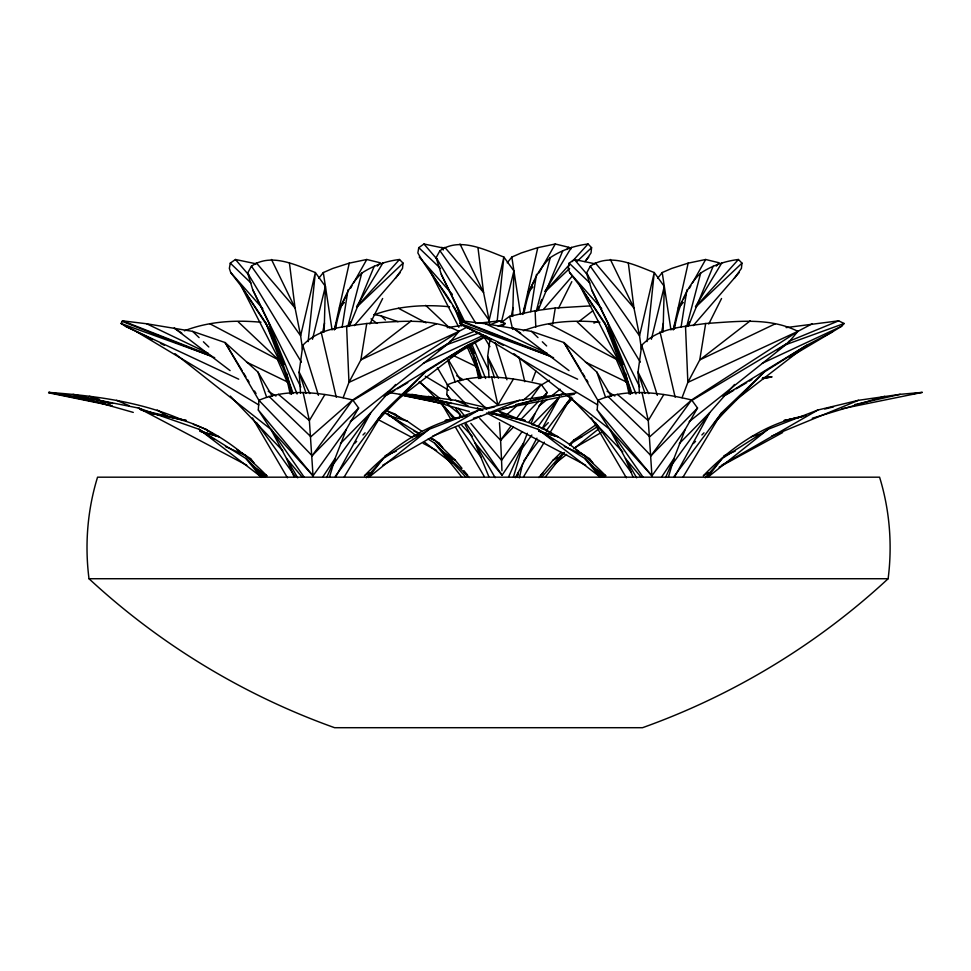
<?xml version="1.0" encoding="UTF-8"?>
<svg xmlns="http://www.w3.org/2000/svg" width="971" height="971" viewBox="0 0 971 971"><rect width="100%" height="100%" fill="white"/><g stroke="black" fill="none" stroke-linecap="round" stroke-linejoin="round"><path stroke-width="1.46" d="M324.156 331.924L325.394 286.421L315.369 272.548C295.682 264.925 270.958 252.569 251.416 266.212L247.641 273.118L252.776 289.844L268.809 323.027L297.09 393.995M512.676 316.425L513.902 270.921L503.876 257.06C484.201 249.426 459.465 237.082 439.924 250.712L436.149 257.618L441.283 274.344L457.317 307.54L462.864 321.45M663.059 331.924L664.285 286.421L654.26 272.548C634.585 264.925 609.849 252.569 590.307 266.212L586.533 273.118L591.667 289.844L607.7 323.027L635.981 393.995M258.322 410.017L258.917 400.307C288.496 387.538 322.336 392.842 352.728 399.967L358.627 408.026L346.356 429.279L313.038 475.826L270.8 429.279L258.322 410.017L313.038 475.826L309.373 420.552L303.11 392.393M450.738 400.538L446.83 394.517L447.437 384.807C477.016 372.039 510.843 377.343 541.248 384.48L547.146 392.527L544.974 396.277M597.214 410.017L597.82 400.307C627.4 387.538 661.227 392.842 691.631 399.967L697.53 408.026L685.259 429.279L651.942 475.826L609.691 429.279L597.214 410.017L651.942 475.826L648.276 420.552L642.001 392.393M335.505 328.987C339.085 308.62 346.501 287.792 361.77 273.118C373.155 265.593 386.009 261.126 399.518 259.488L403.074 263.141L402.504 268.409L395.452 278.325M524.012 313.487C527.605 293.121 535.009 272.293 550.29 257.618C561.663 250.093 574.516 245.639 588.038 244L591.594 247.641L591.023 252.909L585.889 260.519M674.396 328.987C677.989 308.62 685.392 287.792 700.674 273.118C712.046 265.593 724.912 261.126 738.421 259.488L741.978 263.141L741.407 268.409L734.343 278.325M308.135 341.598L315.369 272.548L300.622 335.832L302.539 349.244M497.116 321.595L503.876 257.06L489.141 320.333L489.566 323.319M647.026 341.598L654.26 272.548L639.525 335.832L641.43 349.244M888.125 578.728C892.495 544.78 889.679 509.896 879.58 477.186L97.549 477.186C87.451 509.896 84.635 544.78 89.004 578.728C159.717 644.295 243.794 695.297 334.619 727.704L642.511 727.704C733.336 695.297 817.412 644.295 888.125 578.728L89.004 578.728M350.288 421.645L449.634 342.545L458.992 331.366C430.687 316.983 397.248 321.644 366.759 323.501C344.232 326.802 319.447 327.579 302.818 345.3L299.141 372.075L300.525 393.134M490.1 338.733L487.648 356.575L489.032 377.646M689.192 421.645L788.525 342.545L797.895 331.366C769.578 316.983 736.139 321.644 705.662 323.501C683.135 326.802 658.35 327.579 641.71 345.3L638.032 372.075L639.416 393.134M342.156 327.13L348.019 289.844M530.676 311.63L536.526 274.344M681.059 327.13L686.91 289.844M366.759 323.501L360.86 359.938L348.953 382.392L343.151 397.697M552.681 324.047L555.278 308.013L590.926 305.865M705.662 323.501L699.751 359.938L687.856 382.392L682.055 397.697M256.004 263.784L235.455 259.488L230.273 263.141L229.35 268.409L230.722 272.548L241.391 286.421L265.92 323.027L284.26 364.489M444.512 248.285L423.963 244L418.78 247.641L417.858 252.909C431.427 277.463 452.984 298.303 462.378 325.503M594.895 263.784L574.346 259.488L569.164 263.141L568.241 268.409L569.625 272.548L580.294 286.421L604.824 323.027L623.164 364.489M334.934 328.951L336.051 323.027M523.454 313.463L524.558 307.54M673.838 328.951L674.942 323.027M517.106 477.392L517.956 472.938M322.773 331.936L324.52 323.027M511.292 316.437L513.028 307.54M661.676 331.936L663.411 323.027M377.343 266.115L380.341 262.813L366.771 259.488L349.269 263.141L334.315 329.97M570.863 249.013L568.848 247.314L555.291 244L537.788 247.641L522.823 314.47M716.234 266.115L719.232 262.813L705.674 259.488L688.172 263.141L673.219 329.97M519.327 477.89L522.738 463.24M312.48 339.267L325.394 286.421M501.352 322.299L513.902 270.921M651.371 339.267L664.285 286.421M347.752 326.657L361.77 273.118M536.271 311.157L550.29 257.618M686.655 326.657L700.674 273.118M329.521 477.064L335.056 458.53L346.356 429.279M513.343 477.259L523.575 443.043L527.338 433.284M668.412 477.064L673.959 458.53L685.259 429.279M349.062 326.086L350.616 321.911M537.582 310.586L539.123 306.411M540.155 303.632L541.709 299.456M687.966 326.086L689.507 321.911M532.193 380.814L535.883 371.068M531.101 423.538L534.875 413.792L542.813 400.028M349.487 326.086L374.26 266.212M537.995 310.586L562.779 250.712M688.378 326.086L713.163 266.212M326.669 477.526L335.056 458.53L322.675 477.089M508.586 476.943L523.575 443.043L502.116 475.195L475.062 443.043L465.036 424.424M665.56 477.526L673.959 458.53L661.579 477.089M369.866 323.998L382.647 298.498M558.386 308.499L571.822 281.663M708.769 323.998L721.538 298.498M152.581 339.522L125.429 326.244L121.108 323.501L122.516 320.831L146.67 323.768L192.61 331.366L225.09 342.545L257.946 372.075L272.244 396.192M491.484 339.522L464.32 326.244L459.999 323.501L461.419 320.831L485.561 323.768L531.501 331.366L563.981 342.545L596.837 372.075L611.147 396.192M335.444 477.38L370.776 412.699L395.646 384.48M515.31 477.72L536.939 438.127M541.988 428.879L559.296 397.2L532.108 424.849M674.347 477.38L709.68 412.699L734.537 384.48M346.805 294.881L339.413 307.989L344.402 302.479M350.507 288.326L351.988 285.705M353.456 283.083L366.771 259.488M535.324 279.381L527.921 292.489L532.909 286.979M539.014 272.827L555.291 244M682.006 301.435L678.304 307.989L683.293 302.479M683.487 298.813L685.708 294.881M689.398 288.326L690.879 285.705M692.359 283.083L705.674 259.488M324.921 394.505L309.373 420.552L278.41 394.323M466.93 378.824L497.892 405.053L513.441 379.006M663.824 394.505L648.276 420.552L617.313 394.323M344.244 476.919L382.78 412.699L425.286 372.075L467.719 345.3L485.888 335.869M523.515 476.834L544.318 442.157M549.72 433.163L571.288 397.2L546.212 430.76M683.147 476.919L721.671 412.699L764.189 372.075L806.622 345.3L832.56 331.815L841.639 326.244L844.127 323.501L838.665 320.831L786.122 327.591M356.551 306.702L382.975 262.813M545.059 291.203L571.482 247.314M695.442 306.702L721.866 262.813M516.754 476.761L518.393 474.261M538.893 477.55L552.887 460.327L561.177 452.304M521.718 432.156L501.558 460.327L501.946 470.741M528.734 422.361L534.875 413.792M332.725 465.182L370.776 412.699L340.457 443.541M521.233 449.694L531.853 435.044M538.055 426.5L559.296 397.2M671.616 465.182L709.68 412.699L679.348 443.541M258.917 400.307L312.104 455.751L352.728 399.967L310.854 436.719L268.918 396.289M470.838 423.38L501.558 460.327L500.611 440.264L510.333 426.924M516.511 418.428L527.107 403.875M530.639 399.032L541.248 384.48L523.138 400.368M597.82 400.307L650.995 455.751L691.631 399.967L649.757 436.719L607.822 396.289M335.311 476.215L382.78 412.699M523.83 460.727L539.051 440.349M674.214 476.215L721.671 412.699M368.567 477.416L383.217 458.53L429.146 429.279L478.982 410.017L519.57 400.307L545.799 396.289L575.973 393.037M545.18 477.259L564.406 452.474M569.904 445.398L571.737 443.043L597.25 426.791M707.471 477.416L722.121 458.53L768.037 429.279L817.873 410.017L858.461 400.307L900.202 394.323L922.195 392.393L841.954 408.742M318.731 278.325L323.307 272.548L332.859 268.409L349.269 263.141M507.238 262.838L511.826 257.06L521.378 252.909L537.788 247.641M657.622 278.325L662.21 272.548L671.762 268.409L688.172 263.141M354.257 325.661L400.27 272.548M543.76 309.033L572.137 276.262M584.87 261.575L588.79 257.06M693.16 325.661L739.174 272.548M375.097 423.611L387.028 410.017L378.544 418.647M563.617 408.123L571.567 399.057M714.001 423.611L725.92 410.017L717.435 418.647M366.298 477.744L383.217 458.53M561.287 394.942L563.277 392.685M541.879 476.943L562.779 453.214M569.746 445.301L571.737 443.043M705.201 477.744L722.121 458.53M357.765 305.78L399.518 259.488M545.277 291.385L569.14 264.937M572.125 261.636L588.038 244M696.656 305.78L738.421 259.488M566.858 249.523L568.848 247.314M502.735 326.244L505.236 323.501L499.774 320.831L477.744 323.282M312.104 455.751L358.627 408.026M479.759 418.513L500.611 440.264L513.307 427.24M520.711 419.654L538.687 401.205M541.854 397.952L547.146 392.527M650.995 455.751L697.53 408.026M567.052 403.147L571.3 398.826M354.536 443.504L356.648 441.368M362.984 434.972L365.096 432.835M376.712 421.111L425.286 372.075M543.044 428.005L548.324 422.676M565.219 405.611L572.611 398.146M693.428 443.504L695.539 441.368M701.875 434.972L703.987 432.835M715.603 421.111L764.189 372.075M467.172 415.564C427.264 422.64 392.102 447.073 364.368 475.826L369.587 472.828M569.467 444.269L573.606 440.264L596.267 424.533M806.076 415.564C766.168 422.64 731.005 447.073 703.271 475.826L708.478 472.828M356.867 306.945L403.074 263.141M545.386 291.446L569.589 268.506M577.284 261.199L591.594 247.641M695.77 306.945L741.978 263.141M506.158 415.26L516.341 406.327M368.628 477.465L429.146 429.279M538.808 406.145L547.086 399.554M551.819 395.792L560.097 389.201M540.531 475.195L542.898 473.302M554.769 463.859L566.639 454.416M573.752 448.748L598.67 428.903M708.709 476.518L768.037 429.279M411.328 320.831L360.86 359.938L436.44 323.768M579.893 320.794L592.796 310.793M750.231 320.831L699.751 359.938L775.344 323.768M397.151 399.773L467.719 345.3L384.115 396.289M736.042 399.773L806.622 345.3L723.019 396.289M501.085 322.615L509.617 316.328L535.118 310.756L555.278 308.013M438.564 350.143L449.634 342.545L353.092 400.355M777.455 350.143L788.525 342.545L691.995 400.355M351.575 400.683L458.992 331.366L348.953 382.392L346.611 326.244M690.478 400.683L797.895 331.366L687.856 382.392L685.502 326.244M541.612 384.856L549.331 380.231M386.968 394.966L394.772 390.354M397.37 388.813L407.784 382.647M450.726 357.231L485.864 336.439M725.859 394.966L733.663 390.354M736.273 388.813L746.675 382.647M749.284 381.105L751.882 379.564M789.617 357.231L832.56 331.815M382.61 465.352L478.982 410.017M552.887 460.327L558.094 457.341M573.727 448.359L601.073 432.653M721.502 465.352L817.873 410.017M719.147 467.172L782.638 432.544M457.523 332.118L468.071 326.547M796.426 332.118L812.242 323.768M593.912 323.125L597.966 321.195M423.417 363.251L483.594 335.177M762.308 363.251L841.639 326.244M576.337 439.001L573.606 440.264L582.017 436.792M184.429 330.808C208.547 321.377 235.395 319.799 261.005 322.263M374.248 314.75C398.074 305.95 424.339 304.263 449.512 306.763M523.333 330.808C547.438 321.377 574.286 319.799 599.896 322.263M385.099 455.751L396.302 451.139M432.726 436.113L519.57 400.307M723.99 455.751L735.193 451.139M771.617 436.113L858.461 400.307M449.488 341.537L474.625 331.184M489.991 324.86L499.774 320.831M788.379 341.537L838.665 320.831M445.81 345.057L479.771 332.737M498.159 326.074L505.236 323.501M784.714 345.057L844.127 323.501M485.876 409.034L494.615 406.873M824.767 409.034L833.506 406.873M412.517 436.719L424.109 433.2M473.363 418.258L480.609 416.061M490.756 412.991L545.799 396.289M751.42 436.719L763.012 433.2M812.266 418.258L884.702 396.289M515.71 404.616L561.311 394.323M854.614 404.616L900.202 394.323M464.369 416.523L445.119 420.552L459.975 417.518M803.272 416.523L784.01 420.552L798.866 417.518M503.063 408.742L574.383 394.202M762.903 378.714L771.811 376.894L763.012 377.67M762.186 378.374L771.811 376.894M912.57 393.874L922.195 392.393M447.23 327.591L463.191 325.261M404.81 393.753L455.448 400.307L488.838 408.281M105.038 403.9L48.805 392.393C94.151 395.731 140.297 401.472 182.245 419.921M387.708 392.393L436.465 399.967L481.495 409.507M48.805 392.393L97.573 399.967L138.355 408.026L199.043 429.279L245.991 458.53L265.241 477.21M374.041 314.58L381.118 315.866L398.061 321.704M403.985 395.719L443.941 403.9M491.29 413.585L503.124 416.013M510.528 417.518C547.535 425.104 579.784 449.136 605.734 475.826L600.381 472.998M164.233 416.013L149.437 412.978L138.355 408.026L246.755 465.23M171.624 417.518C208.631 425.104 240.881 449.136 266.831 475.826L261.478 472.998M48.562 392.794L112.126 405.805M399.482 394.505L443.893 403.693M491.277 413.5L525.323 420.552L491.46 412.711M60.578 394.505L105.002 403.693M149.413 412.893L186.432 420.552L140.783 409.993M411.935 394.323L451.697 403.511M73.043 394.323L112.794 403.511M419.945 397.564L469.284 411.583M538.917 431.355L557.779 436.719L539.002 431.027M81.054 397.564L133.282 412.408M200.026 431.355L218.888 436.719L200.111 431.027M436.465 399.967L449.464 403.912M388.618 415.527L407.395 421.22L422.3 431.61M97.573 399.967L110.573 403.912M428.308 396.289L438.37 399.433M89.405 396.289L99.479 399.433M488.547 411.983L537.934 429.279L584.882 458.53L604.132 477.21M384.734 412.796L419.278 433.552M459.999 323.501L551.018 356.345M121.108 323.501L212.127 356.345M461.419 320.831L549.756 355.532M461.128 321.377L553.591 357.692M122.516 320.831L210.865 355.532M122.237 321.377L214.7 357.692M498.876 411.109L521.136 419.921M532.266 424.327L544.792 429.279L550.97 433.345M387.453 411.036L394.408 413.792L400.586 417.846M193.375 424.327L205.901 429.279L212.079 433.345M455.448 400.307L467.998 405.672M431.925 439.062L434.705 440.264L455.35 460.327L461.978 468.338M116.544 400.307L129.094 405.672M482.781 410.478L477.259 408.026L481.276 410.15M564.357 446.575L585.088 455.751M413.974 431.075L419.496 433.527M430.566 438.419L434.705 440.264L432.229 438.528M225.454 446.575L246.197 455.751M464.32 326.244L577.636 379.2M125.429 326.244L238.732 379.2M485.561 323.768L547.51 353.48M146.67 323.768L208.607 353.48M585.44 362.11L627.266 382.392M453.955 355.774L476.882 366.892M246.549 362.11L288.375 382.392M498.05 342.739L503.306 345.3M160.47 343.382L164.415 345.3M387.113 411.121L407.395 421.22M548.761 323.768L617.495 359.938M398.377 308.268L426.135 322.882M486.629 412.966L585.659 465.23M209.857 323.768L278.604 359.938M377.731 419.363L412.517 437.727M423.235 443.383L436.61 450.447M451.333 458.215L455.35 460.327L441.793 451.017M475.705 331.815L597.723 404.943M499.956 412.335L506.413 416.207M425.274 376.226L448.638 390.233M136.802 331.815L258.832 404.943M157.193 410.017L167.51 416.207M607.118 391.264L614.861 396.059M456.734 375.765L463.191 379.758M268.227 391.264L275.958 396.059M428.162 439.086L434.498 443.043L469.272 477.55M575.694 449.597L578.158 451.224M580.634 452.85L589.288 458.53L593.123 463.167M433.964 439.79L438.904 443.043L442.74 447.667M236.79 449.597L239.267 451.224M241.743 452.85L250.384 458.53L254.22 463.167M520.65 333.065L513.089 328.016L568.994 370.606M181.759 333.065L174.197 328.016L230.103 370.606M552.73 439.438L537.934 429.279L600.102 476.943M593.402 467.367L605.734 475.826M402.346 423.939L387.55 413.792L416.243 435.785M213.826 439.438L199.043 429.279L261.211 476.943M254.511 467.367L266.831 475.826M371.031 318.864L376.979 323.404M424.618 442.206L452.11 463.276M464.065 472.44L467.658 475.195L463.871 470.619M513.95 353.699L610.868 430.177M419.12 382.04L440.397 398.826M447.485 404.422L460.485 414.69M175.047 353.699L271.977 430.177M544.792 429.279L547.122 431.233M394.408 413.792L396.738 415.734M205.901 429.279L208.219 431.233M577.15 321.862L616.403 358.906M425.674 305.331L449.67 327.98M238.247 321.862L277.512 358.906M569.164 263.141L589.846 282.962M418.78 247.641L440.555 268.506M230.273 263.141L250.955 282.962M531.501 331.366L537.983 337.605M542.316 341.78L546.637 345.943M457.438 380.802L486.471 408.779M381.118 315.866L385.438 320.029M192.61 331.366L199.091 337.605M203.412 341.78L208.814 346.987M569.2 396.119L622.799 451.891M419.86 381.724L435.627 398.122M440.883 403.596L455.593 418.902M461.905 425.456L472.416 436.392M230.297 396.119L282.84 450.799M447.437 384.807L465.158 403.293M602.166 477.295L584.882 458.53L600.042 477.416M466.007 477.259L434.498 443.043L461.978 477.259M263.262 477.295L245.991 458.53L261.15 477.416M569.625 272.548L601.717 308.705M419.241 257.06L452.328 294.347M230.722 272.548L262.813 308.705M595.187 262.813L633.954 307.989L639.525 335.832L590.307 266.212M574.346 259.488L587.904 275.279M444.803 247.314L483.57 292.489L489.141 320.333L439.924 250.712M423.963 244L437.52 259.791M256.283 262.813L295.063 307.989L300.622 335.832L251.416 266.212M235.455 259.488L249.001 275.279M640.909 476.907L625.445 458.53L609.691 429.279L643.081 477.186M302.005 476.907L286.554 458.53L270.8 429.279L304.19 477.186M446.83 394.517L451.636 400.295M458.361 408.366L465.073 416.45M589.288 458.53L591.946 462.135M438.904 443.043L441.562 446.648M250.384 458.53L253.055 462.135M595.357 422.47L631.296 472.513M444.973 406.97L453.736 419.181M459.004 426.5L480.912 457.013M256.465 422.47L295.026 476.178M455.411 407.759L461.88 417.469M466.165 423.611L502.116 475.195M613.369 337.01L580.294 286.421L620.967 365.606M450.58 302.539L429.91 270.921L458.87 327.288M453.056 306.338L462.985 321.51M274.465 337.01L241.391 286.421L282.076 365.606M581.01 370.594L563.981 342.545L598.464 401.399M582.551 373.143L584.87 376.966M586.423 379.515L587.965 382.064M242.107 370.594L225.09 342.545L259.56 401.399M243.66 373.143L245.979 376.966M247.52 379.515L249.074 382.064M254.487 390.985L256.028 393.534M586.533 273.118L640.302 362.171M436.149 257.618L475.899 323.44M483.692 336.342L489.918 346.671M247.641 273.118L301.411 362.171M447.959 359.112L460.764 380.693M437.351 367.596L448.08 385.9M591.388 417.906L626.344 477.793M441.756 403.718L450.884 419.338M455.435 427.143L484.323 476.615M252.484 417.906L287.44 477.793M636.612 477.781L625.445 458.53L632.886 476.688M495.149 477.671L475.062 443.043L488.801 476.555M297.709 477.781L286.554 458.53L293.995 476.688M459.307 413.792L460.74 416.45M441.902 247.314L443.286 249.972M468.52 346.077L472.659 354.136M648.786 393.619L638.032 372.075L644.962 393.389M498.402 378.12L487.648 356.575L494.579 377.901M309.883 393.619L299.141 372.075L306.071 393.389M591.667 289.844L639.731 386.992M441.283 274.344L464.648 321.571M474.661 341.816L488.68 370.145M252.776 289.844L300.828 386.992M610.371 259.488L633.954 307.989L628.346 263.141M459.987 244L483.57 292.489L477.963 247.641M271.479 259.488L295.063 307.989L289.443 263.141M472.78 348.99L474.613 353.141M616.573 360.071L626.331 382.501M467.33 347.217L475.948 367.002M277.67 360.071L287.428 382.501M471.736 343.71L485.597 378.508M604.824 323.027L629.524 387.611M454.44 307.54L461.553 325.722M469.224 345.324L479.14 372.111M265.92 323.027L290.632 387.611M607.7 323.027L632.012 393.486M457.317 307.54L462.293 321.535M470.267 343.916L481.628 377.986M268.809 323.027L293.121 393.486M596.837 372.075L605.564 397.357M447.91 360.787L455.181 381.87M257.946 372.075L266.673 397.357M641.71 345.3L657.331 395.294M495.344 342.666L506.947 379.795M302.818 345.3L318.427 395.294M630.203 393.85L624.535 373.41L629.099 394.032M479.82 378.35L474.151 357.911L478.715 378.544M291.3 393.85L285.644 373.41L290.195 394.032M625.627 373.41L630.519 394.032M475.244 357.911L480.135 378.544M286.724 373.41L291.616 394.032M660.001 331.815L675.148 397.212M509.617 316.328L512.652 329.4M519.036 357.012L524.765 381.712M321.11 331.815L336.245 397.212M491.617 376.894L497.892 405.053M662.21 272.548L670.961 329.946M511.826 257.06L520.577 314.446M323.307 272.548L332.058 329.946M499.47 422.688L500.611 440.264M535.118 310.756L535.798 327.009"/></g></svg>
